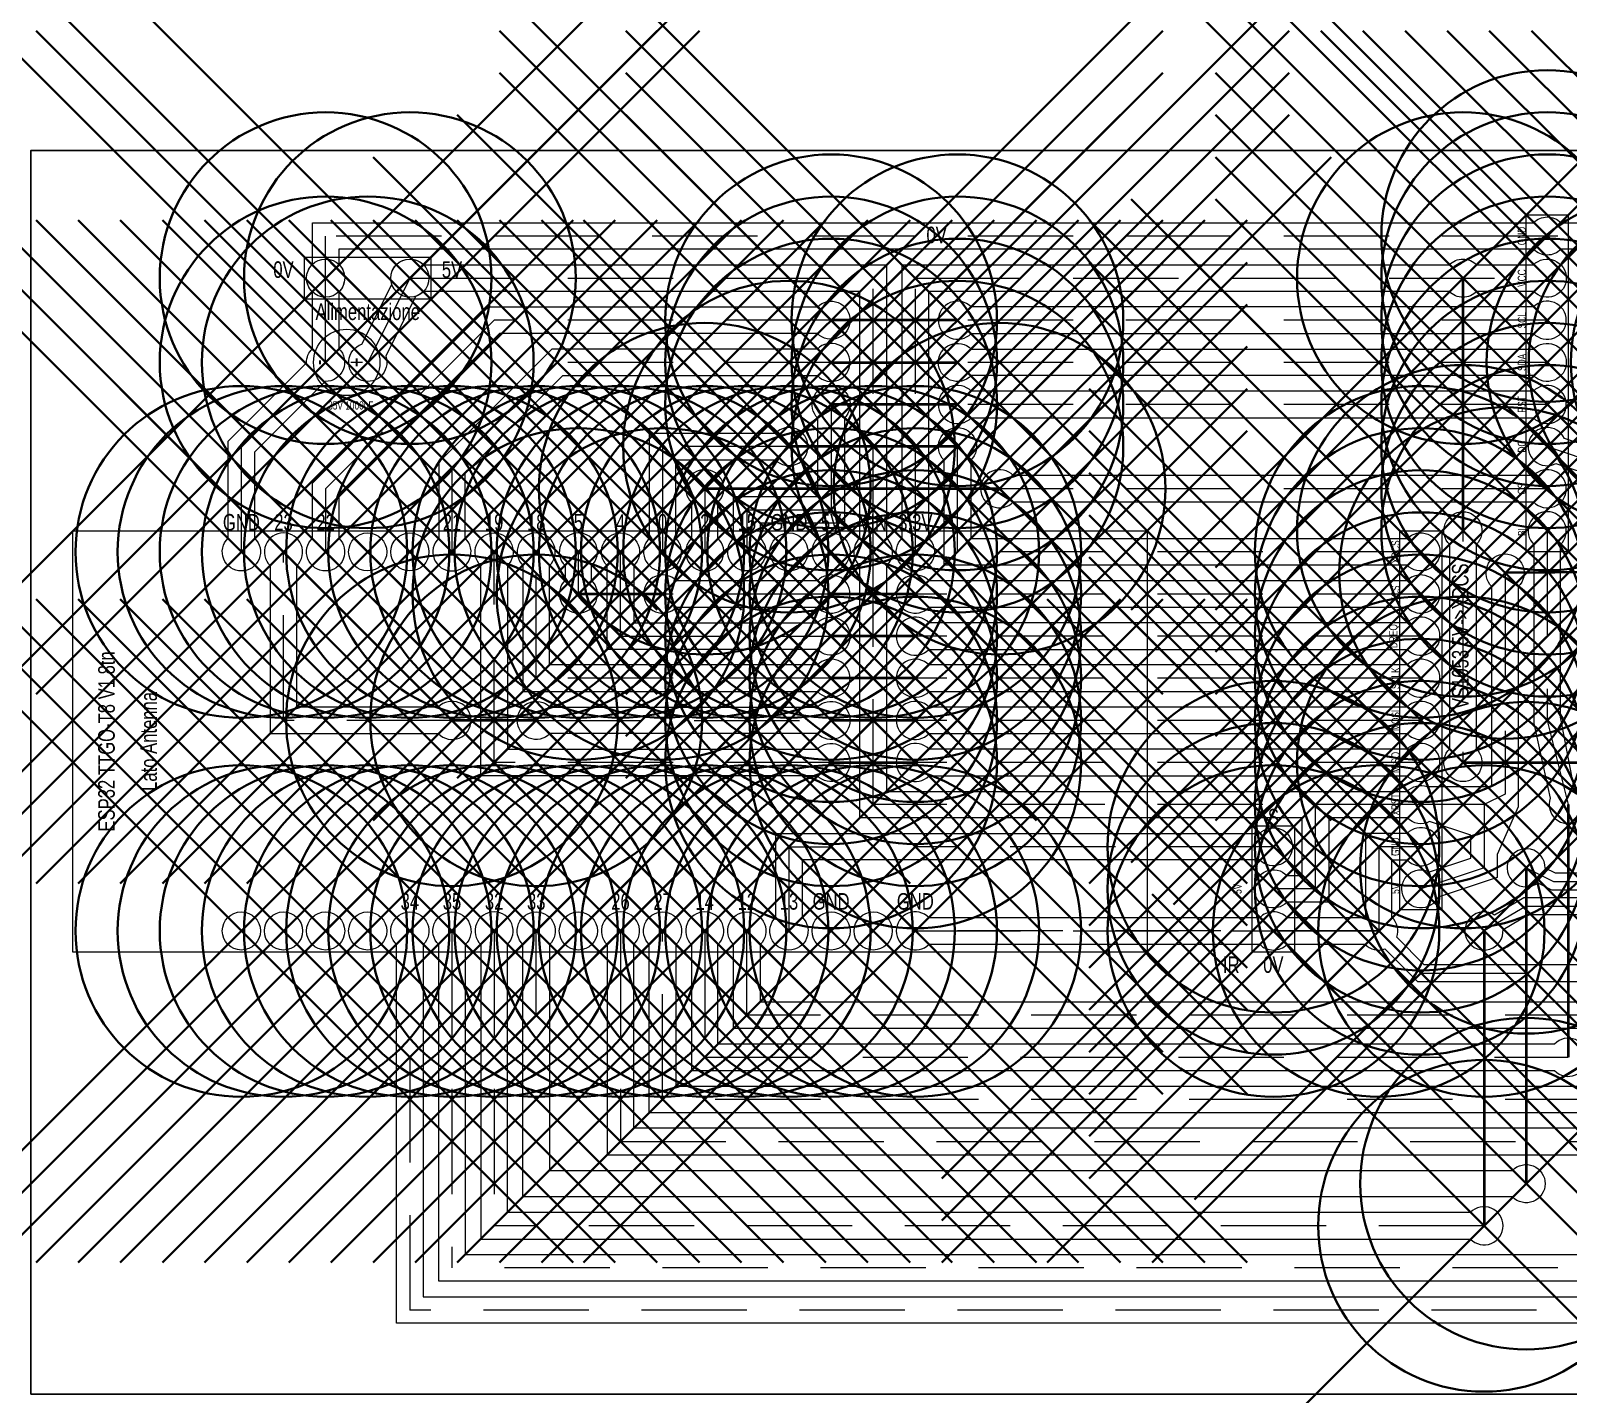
# Model space of a CAD drawing. Header units: millimetres. Extents: x 0 to 141, y 0 to 82.
# Drawn here: x 0 to 92.7, y 0 to 82.2 of the extents above; entities that cross this region are included whole.
import ezdxf

# ---------------------------------------------------------------- set-up
doc = ezdxf.new("R2010")
doc.units = ezdxf.units.MM
doc.header["$PDMODE"] = 35
doc.header["$PDSIZE"] = 20
doc.linetypes.add('DASHED2', pattern=[9.525, 6.35, -3.175])
for name, color, linetype, lineweight, true_color in [('anelli', 4, 'Continuous', 0, 0x00ffff), ('basetta', 178, 'Continuous', 25, 0x000000), ('componenti', 2, 'Continuous', 5, 0xffff00), ('fori', 1, 'Continuous', 35, 0xff0000), ('piste', 4, 'Continuous', 0, 0x00ffff), ('ponti', 5, 'Continuous', 40, 0x0000ff), ('testi', 178, 'Continuous', 25, 0x000000), ('tracce', 6, 'DASHED2', 0, 0xff00ff)]:
    doc.layers.add(name, color=color, linetype=linetype, lineweight=lineweight, true_color=true_color)
doc.styles.add('textstyle100', font='', dxfattribs={"width": 0.75})
doc.styles.add('textstyle101', font='', dxfattribs={"width": 0.75})
doc.styles.add('textstyle102', font='', dxfattribs={"width": 0.75})
doc.styles.add('textstyle103', font='', dxfattribs={"width": 0.75})
doc.styles.add('textstyle104', font='', dxfattribs={"width": 0.75})
doc.styles.add('textstyle105', font='', dxfattribs={"width": 0.75})
doc.styles.add('textstyle106', font='', dxfattribs={"width": 0.75})
doc.styles.add('textstyle11', font='', dxfattribs={"width": 0.75})
doc.styles.add('textstyle12', font='', dxfattribs={"width": 0.75})
doc.styles.add('textstyle13', font='', dxfattribs={"width": 0.75})
doc.styles.add('textstyle14', font='', dxfattribs={"width": 0.75})
doc.styles.add('textstyle15', font='', dxfattribs={"width": 0.75})
doc.styles.add('textstyle16', font='', dxfattribs={"width": 0.75})
doc.styles.add('textstyle17', font='', dxfattribs={"width": 0.75})
doc.styles.add('textstyle18', font='', dxfattribs={"width": 0.75})
doc.styles.add('textstyle19', font='', dxfattribs={"width": 0.75})
doc.styles.add('textstyle20', font='', dxfattribs={"width": 0.75})
doc.styles.add('textstyle21', font='', dxfattribs={"width": 0.75})
doc.styles.add('textstyle22', font='', dxfattribs={"width": 0.75})
doc.styles.add('textstyle23', font='', dxfattribs={"width": 0.75})
doc.styles.add('textstyle24', font='', dxfattribs={"width": 0.75})
doc.styles.add('textstyle27', font='', dxfattribs={"width": 0.75})
doc.styles.add('textstyle28', font='', dxfattribs={"width": 0.75})
doc.styles.add('textstyle29', font='', dxfattribs={"width": 0.75})
doc.styles.add('textstyle30', font='', dxfattribs={"width": 0.75})
doc.styles.add('textstyle31', font='', dxfattribs={"width": 0.75})
doc.styles.add('textstyle32', font='', dxfattribs={"width": 0.75})
doc.styles.add('textstyle33', font='', dxfattribs={"width": 0.75})
doc.styles.add('textstyle34', font='', dxfattribs={"width": 0.75})
doc.styles.add('textstyle35', font='', dxfattribs={"width": 0.75})
doc.styles.add('textstyle36', font='', dxfattribs={"width": 0.75})
doc.styles.add('textstyle37', font='', dxfattribs={"width": 0.75})
doc.styles.add('textstyle38', font='', dxfattribs={"width": 0.75})
doc.styles.add('textstyle39', font='', dxfattribs={"width": 0.75})
doc.styles.add('textstyle40', font='', dxfattribs={"width": 0.75})
doc.styles.add('textstyle56', font='', dxfattribs={"width": 0.75})
doc.styles.add('textstyle58', font='', dxfattribs={"width": 0.75})
doc.styles.add('textstyle60', font='', dxfattribs={"width": 0.75})
doc.styles.add('textstyle61', font='', dxfattribs={"width": 0.75})
doc.styles.add('textstyle62', font='', dxfattribs={"width": 0.75})
doc.styles.add('textstyle63', font='', dxfattribs={"width": 0.75})
doc.styles.add('textstyle64', font='', dxfattribs={"width": 0.75})
doc.styles.add('textstyle67', font='', dxfattribs={"width": 0.75})
doc.styles.add('textstyle69', font='', dxfattribs={"width": 0.75})
doc.styles.add('textstyle70', font='', dxfattribs={"width": 0.75})
doc.styles.add('textstyle86', font='', dxfattribs={"width": 0.75})
doc.styles.add('textstyle87', font='', dxfattribs={"width": 0.75})
doc.styles.add('textstyle88', font='', dxfattribs={"width": 0.75})
doc.styles.add('textstyle89', font='', dxfattribs={"width": 0.75})
doc.styles.add('textstyle92', font='', dxfattribs={"width": 0.75})
doc.styles.add('textstyle93', font='', dxfattribs={"width": 0.75})
doc.styles.add('textstyle94', font='', dxfattribs={"width": 0.75})
doc.styles.add('textstyle95', font='', dxfattribs={"width": 0.75})
doc.styles.add('textstyle96', font='', dxfattribs={"width": 0.75})
doc.styles.add('textstyle97', font='', dxfattribs={"width": 0.75})
doc.styles.add('textstyle98', font='', dxfattribs={"width": 0.75})
doc.styles.add('textstyle99', font='', dxfattribs={"width": 0.75})
doc.styles.get('textstyle100').set_extended_font_data('Titr')
doc.styles.get('textstyle101').set_extended_font_data('Titr')
doc.styles.get('textstyle102').set_extended_font_data('Titr')
doc.styles.get('textstyle103').set_extended_font_data('Titr')
doc.styles.get('textstyle104').set_extended_font_data('Titr')
doc.styles.get('textstyle105').set_extended_font_data('Titr')
doc.styles.get('textstyle106').set_extended_font_data('Titr')
doc.styles.get('textstyle11').set_extended_font_data('textstyle59')
doc.styles.get('textstyle12').set_extended_font_data('textstyle63')
doc.styles.get('textstyle13').set_extended_font_data('textstyle11')
doc.styles.get('textstyle14').set_extended_font_data('textstyle15')
doc.styles.get('textstyle15').set_extended_font_data('textstyle15')
doc.styles.get('textstyle16').set_extended_font_data('textstyle15')
doc.styles.get('textstyle17').set_extended_font_data('textstyle15')
doc.styles.get('textstyle18').set_extended_font_data('textstyle15')
doc.styles.get('textstyle19').set_extended_font_data('textstyle15')
doc.styles.get('textstyle20').set_extended_font_data('textstyle15')
doc.styles.get('textstyle21').set_extended_font_data('textstyle12')
doc.styles.get('textstyle22').set_extended_font_data('textstyle12')
doc.styles.get('textstyle23').set_extended_font_data('textstyle15')
doc.styles.get('textstyle24').set_extended_font_data('textstyle15')
doc.styles.get('textstyle27').set_extended_font_data('textstyle15')
doc.styles.get('textstyle28').set_extended_font_data('textstyle15')
doc.styles.get('textstyle29').set_extended_font_data('textstyle15')
doc.styles.get('textstyle30').set_extended_font_data('textstyle15')
doc.styles.get('textstyle31').set_extended_font_data('textstyle15')
doc.styles.get('textstyle32').set_extended_font_data('textstyle15')
doc.styles.get('textstyle33').set_extended_font_data('textstyle12')
doc.styles.get('textstyle34').set_extended_font_data('textstyle13')
doc.styles.get('textstyle35').set_extended_font_data('textstyle14')
doc.styles.get('textstyle36').set_extended_font_data('textstyle15')
doc.styles.get('textstyle37').set_extended_font_data('textstyle16')
doc.styles.get('textstyle38').set_extended_font_data('textstyle17')
doc.styles.get('textstyle39').set_extended_font_data('textstyle18')
doc.styles.get('textstyle40').set_extended_font_data('textstyle19')
doc.styles.get('textstyle56').set_extended_font_data('textstyle35')
doc.styles.get('textstyle58').set_extended_font_data('textstyle38')
doc.styles.get('textstyle60').set_extended_font_data('textstyle40')
doc.styles.get('textstyle61').set_extended_font_data('textstyle15')
doc.styles.get('textstyle62').set_extended_font_data('textstyle41')
doc.styles.get('textstyle63').set_extended_font_data('textstyle41')
doc.styles.get('textstyle64').set_extended_font_data('textstyle43')
doc.styles.get('textstyle67').set_extended_font_data('textstyle46')
doc.styles.get('textstyle69').set_extended_font_data('textstyle47')
doc.styles.get('textstyle70').set_extended_font_data('textstyle47')
doc.styles.get('textstyle86').set_extended_font_data('Titr')
doc.styles.get('textstyle87').set_extended_font_data('Titr')
doc.styles.get('textstyle88').set_extended_font_data('Titr')
doc.styles.get('textstyle89').set_extended_font_data('Titr')
doc.styles.get('textstyle92').set_extended_font_data('Titr')
doc.styles.get('textstyle93').set_extended_font_data('Titr')
doc.styles.get('textstyle94').set_extended_font_data('Titr')
doc.styles.get('textstyle95').set_extended_font_data('Titr')
doc.styles.get('textstyle96').set_extended_font_data('Titr')
doc.styles.get('textstyle97').set_extended_font_data('Titr')
doc.styles.get('textstyle98').set_extended_font_data('Titr')
doc.styles.get('textstyle99').set_extended_font_data('Titr')

# ---------------------------------------------------------------- blocks, each defined once
blk = doc.blocks.new('Res')
at = {"layer": 'componenti'}
for p, q in [((0, 0), (0, -10.16)), ((-0.635, -2.54), (-0.635, -7.62)), ((0, -2.54), (-0.635, -2.54)), ((0, -2.54), (0.635, -2.54)), ((0.635, -2.54), (0.635, -7.62)), ((-0.635, -7.62), (0.003, -7.62)), ((0.635, -7.62), (-0.003, -7.62))]:
    blk.add_line(p, q, dxfattribs=at)
at = {"layer": 'fori'}
blk.add_point((0, 0), dxfattribs=at)
blk = doc.blocks.new('Cond')
at = {"layer": 'componenti'}
blk.add_circle((0, 0), 2, dxfattribs=at)
at = {"layer": 'componenti', "char_height": 1, "width": 100, "attachment_point": 8, "rotation": 90}
for s, insert, style in [('+', (-0.12, 0), 'textstyle11'), ('-', (2, 0), 'textstyle12')]:
    blk.add_mtext(s, dxfattribs=dict(at, insert=insert, style=style))
blk = doc.blocks.new('HeadScrew5')
at = {"layer": 'componenti'}
for p, q in [((-1.27, 1.27), (1.27, 1.27)), ((-1.27, -6.35), (-1.27, 1.27)), ((1.27, 1.27), (1.27, -6.35)), ((-0.813, -0.813), (0.813, 0.813)), ((-0.813, -5.893), (0.813, -4.267)), ((1.27, -6.35), (-1.27, -6.35))]:
    blk.add_line(p, q, dxfattribs=at)
for centre in [(0, 0), (0, -5.08)]:
    blk.add_circle(centre, 1.15, dxfattribs=at)
at = {"layer": 'fori'}
for p in [(0, 0), (0, -5.08)]:
    blk.add_point(p, dxfattribs=at)

msp = doc.modelspace()

# ---------------------------------------------------------------- linework, layer by layer
at = {"layer": 'anelli', "flags": 128}
msp.add_lwpolyline([(39.84, 53.784), (39.84, 51.626, 2.470169), (41.44, 51.626), (41.44, 53.784, 2.470169), (39.84, 53.784)], format="xyb", dxfattribs=at)
at = {"layer": 'anelli'}
for centre in [(20.32, 50.8), (22.86, 50.8), (45.72, 50.8), (48.26, 50.8), (12.7, 27.94), (15.24, 27.94), (17.78, 27.94), (20.32, 27.94), (33.02, 27.94), (48.26, 27.94), (50.8, 27.94)]:
    msp.add_circle(centre, 1.15, dxfattribs=at)
at = {"layer": 'basetta'}
msp.add_line((0, 0), (0, 0), dxfattribs=at)
at = {"layer": 'basetta', "flags": 128}
msp.add_lwpolyline([(0, 0), (130, 0), (130, 75), (0, 75), (0, 0)], dxfattribs=at)
at = {"layer": 'componenti'}
for p, q in [((90.17, 71.12), (92.71, 71.12)), ((90.17, 50.8), (90.17, 71.12)), ((92.71, 71.12), (92.71, 50.8)), ((2.54, 52.07), (67.31, 52.07)), ((2.54, 26.67), (2.54, 52.07)), ((67.31, 52.07), (67.31, 26.67)), ((82.55, 52.07), (85.09, 52.07)), ((82.55, 29.21), (82.55, 52.07)), ((85.09, 52.07), (85.09, 29.21)), ((92.71, 50.8), (90.17, 50.8)), ((73.66, 34.29), (76.2, 34.29)), ((73.66, 26.67), (73.66, 34.29)), ((76.2, 34.29), (76.2, 26.67)), ((85.09, 29.21), (82.55, 29.21)), ((67.31, 26.67), (2.54, 26.67)), ((76.2, 26.67), (73.66, 26.67))]:
    msp.add_line(p, q, dxfattribs=at)
at = {"layer": 'fori'}
for p in [(91.44, 69.85), (17.78, 67.31), (22.86, 67.31), (86.36, 67.31), (91.44, 67.31), (48.26, 64.77), (55.88, 64.77), (91.44, 64.77), (17.78, 62.23), (20.32, 62.23), (48.26, 62.23), (55.88, 62.23), (91.44, 62.23), (48.26, 59.69), (55.88, 59.69), (91.44, 59.69), (45.72, 57.15), (55.88, 57.15), (91.44, 57.15), (40.64, 54.61), (58.42, 54.61), (91.44, 54.61), (86.36, 52.07), (91.44, 52.07), (12.7, 50.8), (15.24, 50.8), (17.78, 50.8), (20.32, 50.8), (22.86, 50.8), (25.4, 50.8), (27.94, 50.8), (30.48, 50.8), (33.02, 50.8), (35.56, 50.8), (38.1, 50.8), (40.64, 50.8), (43.18, 50.8), (45.72, 50.8), (48.26, 50.8), (50.8, 50.8), (53.34, 50.8), (83.82, 50.8), (88.9, 49.53), (33.02, 48.26), (38.1, 48.26), (48.26, 48.26), (53.34, 48.26), (83.82, 48.26), (48.26, 45.72), (53.34, 45.72), (83.82, 45.72), (48.26, 43.18), (53.34, 43.18), (83.82, 43.18), (25.4, 40.64), (30.48, 40.64), (48.26, 40.64), (53.34, 40.64), (83.82, 40.64), (48.26, 38.1), (53.34, 38.1), (83.82, 38.1), (86.36, 38.1), (83.82, 35.56), (74.93, 33.02), (83.82, 33.02), (90.17, 31.75), (74.93, 30.48), (83.82, 30.48), (12.7, 27.94), (15.24, 27.94), (17.78, 27.94), (20.32, 27.94), (22.86, 27.94), (25.4, 27.94), (27.94, 27.94), (30.48, 27.94), (33.02, 27.94), (35.56, 27.94), (38.1, 27.94), (40.64, 27.94), (43.18, 27.94), (45.72, 27.94), (48.26, 27.94), (50.8, 27.94), (53.34, 27.94), (74.93, 27.94), (81.28, 27.94), (87.63, 27.94), (90.17, 12.7), (87.63, 10.16)]:
    msp.add_point(p, dxfattribs=at)
at = {"layer": 'piste'}
for p, q in [((82.08, 33.02), (82.08, 32.513)), ((42.354, 24.6), (42.38, 24.6))]:
    msp.add_line(p, q, dxfattribs=at)
at = {"layer": 'piste', "flags": 128}
for points in [[(16.98, 66.484, -0.423659), (16.98, 68.136), (16.98, 70.65), (90.614, 70.65, -0.423659), (92.266, 70.65), (99.504, 70.65, -0.423659)], [(99.504, 69.05), (92.266, 69.05, -0.423659), (90.614, 69.05), (18.58, 69.05), (18.58, 68.136, -0.423659), (18.58, 66.484), (18.58, 63.056, -0.679865), (17.762, 61.08), (13.5, 56.819), (13.5, 51.626, -2.470169), (11.9, 51.626), (11.9, 57.481), (16.63, 62.212, -0.207279), (16.98, 63.056), (16.98, 66.484)], [(88.43, 32.55), (88.43, 31.173), (84.857, 29.982, -2.470169), (84.351, 31.5), (86.83, 32.327), (86.83, 33.713), (84.351, 34.54, -0.331719), (82.994, 34.76), (78.27, 34.76), (78.27, 29.68), (75.756, 29.68, -2.470169), (75.756, 31.28), (76.67, 31.28), (76.67, 34.76), (50, 34.76), (50, 49.974, -0.423659), (50, 51.626), (50, 66.51), (23.686, 66.51, -0.124586), (23.206, 66.213), (21.405, 62.611, -2.470169), (19.974, 63.327), (21.775, 66.929, -0.804571), (23.686, 68.11), (51.6, 68.11), (51.6, 51.626, -0.423659), (51.6, 49.974), (51.6, 36.36), (82.994, 36.36, -0.292783), (84.201, 36.645), (88.1, 36.645), (88.1, 48.704, -2.470169), (89.7, 48.704), (89.7, 35.419), (88.43, 32.55)], [(85.534, 68.11, -0.423659), (87.186, 68.11), (90.614, 68.11, -2.470169), (90.614, 66.51), (87.186, 66.51, -0.423659), (85.534, 66.51), (54.14, 66.51), (54.14, 51.626, -2.470169), (52.54, 51.626), (52.54, 68.11), (85.534, 68.11)], [(28.271, 63.97), (18.58, 54.279), (18.58, 51.626, -2.470169), (16.98, 51.626), (16.98, 54.941), (27.609, 65.57), (47.434, 65.57, -2.470169), (47.434, 63.97), (28.271, 63.97)], [(56.706, 65.57, 2.470169), (56.706, 63.97), (90.614, 63.97, 2.470169), (90.614, 65.57), (56.706, 65.57)], [(24.6, 56.211), (24.6, 51.626, 2.470169), (26.2, 51.626), (26.2, 55.549), (32.081, 61.43), (47.434, 61.43, 2.470169), (47.434, 63.03), (31.419, 63.03), (24.6, 56.211)], [(56.706, 61.43, -2.470169), (56.706, 63.03), (90.614, 63.03, -2.470169), (90.614, 61.43), (56.706, 61.43)], [(47.46, 54.14), (47.46, 58.864, -2.470169), (49.06, 58.864), (49.06, 52.54), (43.98, 52.54), (43.98, 51.626, -2.470169), (42.38, 51.626), (42.38, 54.14), (47.46, 54.14)], [(56.706, 60.49, 2.470169), (56.706, 58.89), (90.614, 58.89, 2.470169), (90.614, 60.49), (56.706, 60.49)], [(37.3, 57.95), (37.3, 51.626, 2.470169), (38.9, 51.626), (38.9, 56.35), (44.894, 56.35, 2.470169), (44.894, 57.95), (37.3, 57.95)], [(55.08, 56.324, -2.470169), (56.68, 56.324), (56.68, 51.6), (82.994, 51.6, -2.470169), (82.994, 50), (55.08, 50), (55.08, 56.324)], [(59.246, 55.41, 2.470169), (59.246, 53.81), (90.614, 53.81, 2.470169), (90.614, 55.41), (59.246, 55.41)], [(87.16, 38.926, -2.470169), (85.56, 38.926), (85.56, 51.244, -2.470169), (87.16, 51.244), (87.16, 38.926)], [(16.04, 41.44), (16.04, 49.974, 2.470169), (14.44, 49.974), (14.44, 39.84), (24.574, 39.84, 2.470169), (24.574, 41.44), (16.04, 41.44)], [(27.14, 49.974, -2.470169), (28.74, 49.974), (28.74, 38.9), (47.434, 38.9, -2.470169), (47.434, 37.3), (27.14, 37.3), (27.14, 49.974)], [(31.28, 49.974, 2.470169), (29.68, 49.974), (29.68, 42.38), (47.434, 42.38, 2.470169), (47.434, 43.98), (31.28, 43.98), (31.28, 49.974)], [(33.82, 49.974, 2.470169), (32.22, 49.974), (32.22, 49.086, 2.470169), (33.82, 49.086), (33.82, 49.974)], [(47.434, 46.52, -2.470169), (47.434, 44.92), (34.76, 44.92), (34.76, 49.974, -2.470169), (36.36, 49.974), (36.36, 46.52), (47.434, 46.52)], [(38.926, 49.06, 2.470169), (38.926, 47.46), (47.434, 47.46, 2.470169), (47.434, 49.06), (38.926, 49.06)], [(54.166, 49.06, 2.470169), (54.166, 47.46), (82.994, 47.46, 2.470169), (82.994, 49.06), (54.166, 49.06)], [(54.166, 46.52, 2.470169), (54.166, 44.92), (82.994, 44.92, 2.470169), (82.994, 46.52), (54.166, 46.52)], [(54.166, 43.98, 2.470169), (54.166, 42.38), (82.994, 42.38, 2.470169), (82.994, 43.98), (54.166, 43.98)], [(47.434, 41.44, -2.470169), (47.434, 39.84), (31.306, 39.84, -2.470169), (31.306, 41.44), (47.434, 41.44)], [(54.166, 41.44, 2.470169), (54.166, 39.84), (82.994, 39.84, 2.470169), (82.994, 41.44), (54.166, 41.44)], [(54.166, 38.9, 2.470169), (54.166, 37.3), (82.994, 37.3, 2.470169), (82.994, 38.9), (54.166, 38.9)], [(46.52, 32.22), (46.52, 28.766, -2.470169), (44.92, 28.766), (44.92, 33.82), (74.104, 33.82, -2.470169), (74.104, 32.22), (46.52, 32.22)], [(93.712, 25.9), (84.027, 25.9), (82.366, 27.561, 0.29218), (82.08, 28.766), (82.08, 32.22), (82.994, 32.22, 2.470169), (82.994, 33.82), (80.48, 33.82), (80.48, 28.74), (75.756, 28.74)], [(75.756, 28.74, 0.423659), (74.104, 28.74), (54.166, 28.74, 2.470169), (54.166, 27.14), (74.104, 27.14, 0.423659), (75.756, 27.14), (80.454, 27.14, 0.29218), (81.659, 26.854), (83.613, 24.9), (94.248, 24.9)]]:
    msp.add_lwpolyline(points, format="xyb", dxfattribs=at)
at = {"layer": 'piste'}
for points in [[(94.45, 36.386, 2.470169), (96.05, 36.386), (96.05, 56.457), (92.477, 57.648, 2.470169), (91.971, 56.13), (94.45, 55.303), (94.45, 36.386)], [(90.64, 40.451), (91.625, 35.941, 2.470169), (93.056, 36.657), (92.24, 40.829), (92.24, 51.244, 2.470169), (90.64, 51.244), (90.64, 40.451)], [(120.319, 8.42), (124.93, 13.031), (124.93, 34.734, -2.470169), (126.53, 34.734), (126.53, 12.369), (120.981, 6.82), (24.6, 6.82), (24.6, 27.114, -2.470169), (26.2, 27.114), (26.2, 8.42), (120.319, 8.42)], [(88.269, 28.896, 4.371232), (88.776, 28.034), (90.306, 28.934), (108.45, 28.934), (108.45, 31.984, 4.371232), (107.45, 31.984), (107.45, 29.934), (90.034, 29.934), (88.269, 28.896)], [(91.933, 31.428), (91.32, 31.734, 4.371232), (90.873, 30.84), (91.696, 30.428), (103.37, 30.428), (103.37, 31.984, 4.371232), (102.37, 31.984), (102.37, 31.428), (91.933, 31.428)], [(22.06, 27.114, -2.470169), (23.66, 27.114), (23.66, 5.88), (99.504, 5.88, -2.470169), (99.504, 4.28), (22.06, 4.28), (22.06, 27.114)], [(27.14, 9.36), (86.804, 9.36, 2.470169), (86.804, 10.96), (28.74, 10.96), (28.74, 27.114, 2.470169), (27.14, 27.114), (27.14, 9.36)], [(31.28, 13.5), (89.344, 13.5, -2.470169), (89.344, 11.9), (29.68, 11.9), (29.68, 27.114, -2.470169), (31.28, 27.114), (31.28, 13.5)], [(36.36, 16.04), (36.36, 27.114, 2.470169), (34.76, 27.114), (34.76, 14.44), (113.361, 14.44), (118.91, 19.989), (118.91, 25.844, 2.470169), (117.31, 25.844), (117.31, 20.651), (112.699, 16.04), (36.36, 16.04)], [(37.3, 16.98), (37.3, 27.114, -2.470169), (38.9, 27.114), (38.9, 18.58), (94.424, 18.58, -2.470169), (94.424, 16.98), (37.3, 16.98)], [(91.884, 19.52, 2.470169), (91.884, 21.12), (41.44, 21.12), (41.44, 27.114, 2.470169), (39.84, 27.114), (39.84, 19.52), (91.884, 19.52)], [(96.05, 23.66), (96.05, 21.12), (104.61, 21.12), (104.61, 24.574, -2.470169), (106.21, 24.574), (106.21, 19.52), (94.45, 19.52), (94.45, 22.06), (42.38, 22.06), (42.38, 27.114, -2.470169), (43.98, 27.114), (43.98, 23.66), (96.05, 23.66)]]:
    msp.add_lwpolyline(points, format="xyb", dxfattribs=at)
at = {"layer": 'ponti'}
for p, q in [((86.36, 67.31), (86.36, 52.07)), ((55.88, 64.77), (48.26, 64.77)), ((48.26, 62.23), (55.88, 62.23)), ((55.88, 59.69), (48.26, 59.69)), ((55.88, 57.15), (45.72, 57.15)), ((58.42, 54.61), (40.64, 54.61)), ((97.79, 49.588), (88.9, 49.53)), ((38.1, 48.26), (33.02, 48.26)), ((53.34, 48.26), (48.26, 48.26)), ((53.34, 45.72), (48.26, 45.72)), ((53.34, 43.18), (48.26, 43.18)), ((30.48, 40.64), (25.4, 40.64)), ((53.34, 40.64), (48.26, 40.64)), ((48.26, 38.1), (53.34, 38.1)), ((86.36, 38.1), (97.79, 38.1)), ((92.71, 35.56), (92.71, 20.32)), ((90.17, 31.75), (90.17, 12.7)), ((87.63, 27.94), (87.63, 10.16))]:
    msp.add_line(p, q, dxfattribs=at)
at = {"layer": 'tracce'}
for p, q in [((91.44, 69.85), (17.78, 69.85)), ((17.78, 67.31), (17.78, 69.85)), ((120.65, 69.85), (91.44, 69.85)), ((17.78, 62.23), (17.78, 67.31)), ((22.86, 67.31), (20.32, 62.23)), ((22.86, 67.31), (50.8, 67.31)), ((50.8, 50.8), (50.8, 67.31)), ((53.34, 50.8), (53.34, 67.31)), ((53.34, 67.31), (91.44, 67.31)), ((86.36, 67.31), (86.36, 38.1)), ((27.94, 64.77), (17.78, 54.61)), ((48.26, 64.77), (27.94, 64.77)), ((91.44, 64.77), (55.88, 64.77)), ((12.7, 57.15), (17.78, 62.23)), ((31.75, 62.23), (25.4, 55.88)), ((48.26, 62.23), (31.75, 62.23)), ((91.44, 62.23), (55.88, 62.23)), ((48.26, 59.69), (48.26, 53.34)), ((91.44, 59.69), (55.88, 59.69)), ((12.7, 50.8), (12.7, 57.15)), ((38.1, 57.15), (38.1, 50.8)), ((45.72, 57.15), (38.1, 57.15)), ((55.88, 50.8), (55.88, 57.15)), ((91.44, 57.15), (95.25, 55.88)), ((25.4, 55.88), (25.4, 50.8)), ((17.78, 54.61), (17.78, 50.8)), ((40.64, 54.61), (40.64, 50.8)), ((91.44, 54.61), (58.42, 54.61)), ((43.18, 53.34), (43.18, 50.8)), ((43.18, 53.34), (48.26, 53.34)), ((91.44, 52.07), (91.44, 40.64)), ((15.24, 40.64), (15.24, 50.8)), ((27.94, 38.1), (27.94, 50.8)), ((30.48, 43.18), (30.48, 50.8)), ((33.02, 48.26), (33.02, 50.8)), ((35.56, 45.72), (35.56, 50.8)), ((50.8, 35.56), (50.8, 50.8)), ((83.82, 50.8), (55.88, 50.8)), ((88.9, 49.53), (88.9, 36.195)), ((48.26, 48.26), (38.1, 48.26)), ((83.82, 48.26), (53.34, 48.26)), ((35.56, 45.72), (48.26, 45.72)), ((83.82, 45.72), (53.34, 45.72)), ((48.26, 43.18), (30.48, 43.18)), ((83.82, 43.18), (53.34, 43.18)), ((25.4, 40.64), (15.24, 40.64)), ((30.48, 40.64), (48.26, 40.64)), ((83.82, 40.64), (53.34, 40.64)), ((91.44, 40.64), (92.71, 35.56)), ((48.26, 38.1), (27.94, 38.1)), ((83.82, 38.1), (53.34, 38.1)), ((86.36, 38.1), (97.79, 38.1)), ((88.9, 36.195), (87.63, 35.56)), ((83.82, 35.56), (50.8, 35.56)), ((77.47, 30.48), (77.47, 35.56)), ((87.63, 35.56), (83.82, 35.56)), ((87.63, 35.56), (87.63, 31.75)), ((45.72, 33.02), (45.72, 27.94)), ((45.72, 33.02), (48.26, 33.02)), ((74.93, 33.02), (53.34, 33.02)), ((83.82, 33.02), (81.28, 33.02)), ((81.28, 33.02), (81.28, 27.94)), ((87.63, 31.75), (83.82, 30.48)), ((90.17, 31.75), (91.815, 30.928)), ((91.815, 30.928), (102.87, 30.928)), ((77.47, 30.48), (74.93, 30.48)), ((90.17, 29.434), (87.63, 27.94)), ((90.17, 29.434), (107.95, 29.434)), ((25.4, 27.94), (25.4, 7.62)), ((27.94, 27.94), (27.94, 10.16)), ((30.48, 22.86), (30.48, 27.94)), ((35.56, 27.94), (35.56, 15.24)), ((38.1, 17.78), (38.1, 27.94)), ((40.64, 27.94), (40.64, 20.32)), ((43.18, 22.86), (43.18, 27.94)), ((53.34, 27.94), (74.93, 27.94)), ((81.28, 27.94), (53.34, 27.94)), ((74.93, 27.94), (81.28, 27.94)), ((81.28, 27.94), (83.82, 25.4)), ((43.18, 25.4), (43.18, 25.4)), ((83.82, 25.4), (93.98, 25.4)), ((95.25, 22.86), (43.18, 22.86)), ((22.86, 20.32), (22.86, 5.08)), ((40.64, 20.32), (92.71, 20.32)), ((95.25, 17.78), (38.1, 17.78)), ((35.56, 15.24), (113.03, 15.24)), ((87.63, 10.16), (27.94, 10.16)), ((120.65, 7.62), (25.4, 7.62)), ((100.33, 5.08), (22.86, 5.08))]:
    msp.add_line(p, q, dxfattribs=at)

# ---------------------------------------------------------------- block references
at = {"layer": 'componenti'}
for p in [(97.79, 62.23), (100.33, 62.23), (102.87, 62.23), (105.41, 62.23), (107.95, 62.23), (110.49, 62.23)]:
    msp.add_blockref('Res', p, dxfattribs=at)
at = {"layer": 'componenti', "rotation": 90}
msp.add_blockref('HeadScrew5', (17.78, 67.31), dxfattribs=at)
at = {"layer": 'ponti', "rotation": 180}
msp.add_blockref('Cond', (19.05, 62.23), dxfattribs=at)

# ---------------------------------------------------------------- texts
at = {"layer": 'testi', "width": 100, "attachment_point": 8}
for s, insert, char_height, style in [('0V', (54.623, 69.399), 1, 'textstyle64'), ('0V', (15.24, 67.31), 1, 'textstyle60'), ('5V', (25.4, 67.31), 1, 'textstyle56'), ('Alimentazione', (20.32, 64.77), 1, 'textstyle61'), ('35V 1000uF', (19.299, 59.378), 0.5, 'textstyle89'), ('GND', (12.7, 52.07), 1, 'textstyle15'), ('23', (15.24, 52.07), 1, 'textstyle16'), ('22', (17.78, 52.07), 1, 'textstyle17'), ('21', (25.4, 52.07), 1, 'textstyle18'), ('19', (27.94, 52.07), 1, 'textstyle14'), ('18', (30.48, 52.07), 1, 'textstyle27'), ('5', (33.02, 52.07), 1, 'textstyle29'), ('4', (35.56, 52.07), 1, 'textstyle28'), ('0', (38.1, 52.07), 1, 'textstyle30'), ('2', (40.64, 52.07), 1, 'textstyle31'), ('15', (43.18, 52.07), 1, 'textstyle32'), ('GND', (45.72, 52.07), 1, 'textstyle19'), ('5V', (48.26, 52.07), 1, 'textstyle20'), ('VIN', (50.8, 52.07), 1, 'textstyle23'), ('3.3V', (53.34, 52.07), 1, 'textstyle24'), ('S', (74.93, 34.29), 1, 'textstyle63'), ('34', (22.86, 29.21), 1, 'textstyle13'), ('35', (25.4, 29.21), 1, 'textstyle35'), ('32', (27.94, 29.21), 1, 'textstyle36'), ('33', (30.48, 29.21), 1, 'textstyle37'), ('26', (35.56, 29.21), 1, 'textstyle38'), ('27', (38.1, 29.21), 1, 'textstyle39'), ('14', (40.64, 29.21), 1, 'textstyle40'), ('12', (43.18, 29.21), 1, 'textstyle33'), ('13', (45.72, 29.21), 1, 'textstyle34'), ('GND', (48.26, 29.21), 1, 'textstyle22'), ('GND', (53.34, 29.21), 1, 'textstyle21'), ('IR', (72.39, 25.4), 1, 'textstyle58'), ('0V', (74.93, 25.4), 1, 'textstyle62')]:
    msp.add_mtext(s, dxfattribs=dict(at, insert=insert, char_height=char_height, style=style))
at = {"layer": 'testi', "width": 100, "attachment_point": 8, "rotation": 90}
for s, insert, char_height, style in [('GND', (90.17, 69.85), 0.5, 'textstyle105'), ('VCC', (90.17, 67.31), 0.5, 'textstyle103'), ('SCL', (90.17, 64.77), 0.5, 'textstyle100'), ('SDA', (90.17, 62.23), 0.5, 'textstyle96'), ('RST', (90.17, 59.69), 0.5, 'textstyle92'), ('DC', (90.17, 57.15), 0.5, 'textstyle101'), ('CS', (90.17, 54.61), 0.5, 'textstyle97'), ('BL', (90.17, 52.07), 0.5, 'textstyle93'), ('XDCS', (82.55, 50.8), 0.5, 'textstyle106'), ('VS1053\\~5V->XDCS', (86.712, 45.714), 1, 'textstyle67'), ('XCS', (82.55, 48.26), 0.5, 'textstyle104'), ('DREQ', (82.55, 45.72), 0.5, 'textstyle102'), ('ESP32 TTGO-T8 V1.8tn', (5.08, 39.37), 1, 'textstyle69'), ('SCLK', (82.55, 43.18), 0.5, 'textstyle98'), ('Lato Antenna', (7.62, 39.37), 1, 'textstyle70'), ('MOSI', (82.55, 40.64), 0.5, 'textstyle94'), ('MISO', (82.55, 38.1), 0.5, 'textstyle86'), ('XRST', (82.55, 35.56), 0.5, 'textstyle99'), ('GND', (82.55, 33.02), 0.5, 'textstyle95'), ('5V', (73.023, 30.48), 0.5, 'textstyle88'), ('5V', (82.55, 30.48), 0.5, 'textstyle87')]:
    msp.add_mtext(s, dxfattribs=dict(at, insert=insert, char_height=char_height, style=style))

doc.saveas('drawing.dxf')
